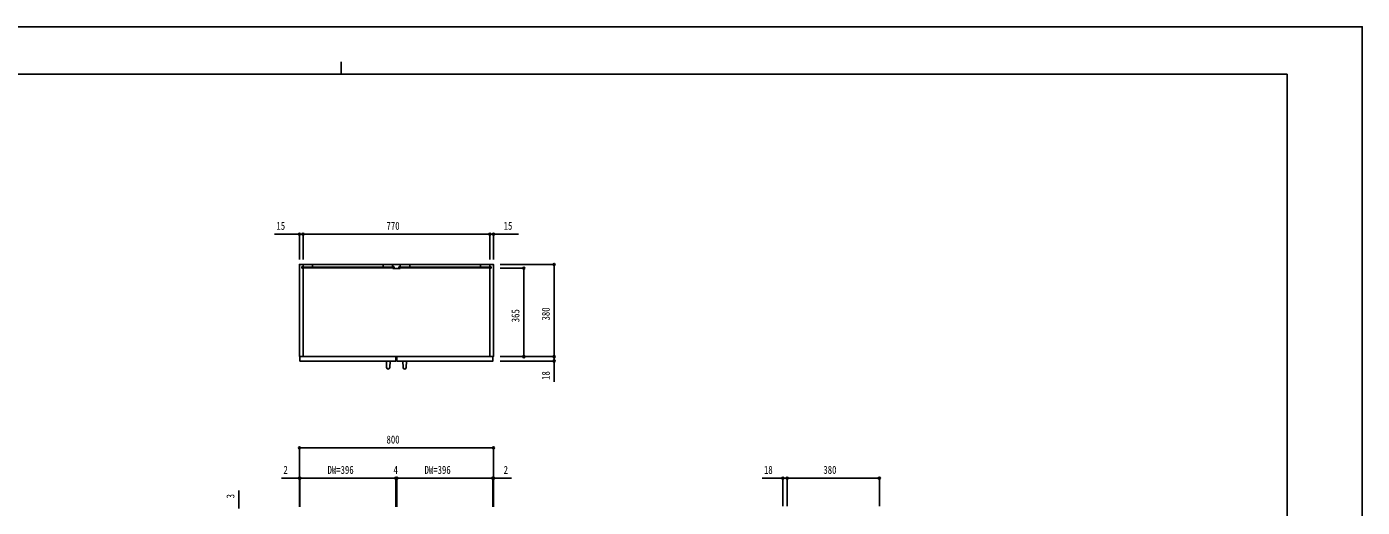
# Model space of a CAD drawing. Units: millimetres, scale not verified. Extents: x -4205 to 4205, y -2970 to 2970.
# Drawn here: x -1301 to 4205, y 989 to 2970 of the extents above; entities that cross this region are included whole.
import ezdxf
from ezdxf.enums import TextEntityAlignment as Align

# ---------------------------------------------------------------- set-up
doc = ezdxf.new("R2010")
doc.units = ezdxf.units.MM
doc.header["$LTSCALE"] = 20
for name, color, linetype in [('0-3_YKK_12', 2, 'Continuous'), ('0-4_YKK_13', 4, 'Continuous'), ('0-5_YKK_D', 6, 'Continuous'), ('0-6_YKK_ZWAK', 7, 'Continuous')]:
    doc.layers.add(name, color=color, linetype=linetype)
doc.styles.add('ＭＳ ゴシック', font='')
doc.styles.get('ＭＳ ゴシック').set_extended_font_data('MS Gothic')

msp = doc.modelspace()

# ---------------------------------------------------------------- linework, layer by layer
at = {"layer": '0-3_YKK_12'}
for p, q in [((-161.98, 1990), (-161.98, 1980)), ((-122.98, 1990), (168.02, 1990)), ((208.02, 1990), (238.02, 1990)), ((208.02, 1990), (208.02, 1980)), ((238.02, 1990), (238.02, 1980)), ((569.02, 1990), (278.02, 1990)), ((608.02, 1980), (608.02, 1990)), ((-161.98, 1980), (-166.98, 1980)), ((-166.98, 1980), (-166.98, 1975)), ((-161.98, 1975), (-166.98, 1975)), ((-161.98, 1975), (-161.98, 1610)), ((208.02, 1980), (213.52, 1980)), ((208.02, 1975), (213.52, 1975)), ((208.02, 1975), (208.02, 1974)), ((208.02, 1974), (213.52, 1973)), ((213.52, 1980), (213.52, 1975)), ((213.52, 1973), (232.52, 1973)), ((232.52, 1980), (238.02, 1980)), ((232.52, 1980), (232.52, 1975)), ((232.52, 1975), (238.02, 1975)), ((232.52, 1973), (238.02, 1974)), ((238.02, 1975), (238.02, 1974)), ((613.52, 1980), (608.02, 1980)), ((608.02, 1610), (608.02, 1975)), ((613.52, 1975), (608.02, 1975)), ((613.52, 1975), (613.52, 1980))]:
    msp.add_line(p, q, dxfattribs=at)
for points in [[(-176.98, 1610), (623.02, 1610), (623.02, 1990), (-176.98, 1990)], [(-161.98, 1979.5), (-122.98, 1979.5), (-122.98, 1990), (-161.98, 1990)], [(207.02, 1979.5), (168.02, 1979.5), (168.02, 1990), (207.02, 1990)], [(239.02, 1979.5), (278.02, 1979.5), (278.02, 1990), (239.02, 1990)], [(608.02, 1979.5), (569.02, 1979.5), (569.02, 1990), (608.02, 1990)], [(-166.98, 1975.5), (212.02, 1975.5), (212.02, 1979.5), (-166.98, 1979.5)], [(613.02, 1975.5), (234.02, 1975.5), (234.02, 1979.5), (613.02, 1979.5)], [(-174.98, 1592), (221.02, 1592), (221.02, 1610), (-174.98, 1610)], [(225.02, 1592), (621.02, 1592), (621.02, 1610), (225.02, 1610)]]:
    msp.add_lwpolyline(points, close=True, dxfattribs=at)
at = {"layer": '0-4_YKK_13'}
for p, q in [((181.52, 1592), (182.53, 1565.25)), ((249.52, 1592), (250.53, 1565.25))]:
    msp.add_line(p, q, dxfattribs=at)
for points in [[(181.52, 1592), (196.52, 1592), (195.52, 1565.25)], [(249.52, 1592), (264.52, 1592), (263.52, 1565.25)]]:
    msp.add_lwpolyline(points, dxfattribs=at)
for centre in [(189.02, 1565.5), (257.02, 1565.5)]:
    msp.add_arc(centre, 6.5, 182.15118, 357.84882, dxfattribs=at)
at = {"layer": '0-5_YKK_D'}
for p, q in [((-176.98, 2115), (-279.78, 2115)), ((-176.98, 2011), (-176.98, 2116)), ((-161.98, 2115), (-176.98, 2115)), ((-161.98, 2011), (-161.98, 2116)), ((-161.98, 2011), (-161.98, 2116)), ((-161.98, 2115), (-144.98, 2115)), ((-161.98, 2115), (608.02, 2115)), ((608.02, 2115), (591.02, 2115)), ((608.02, 2011), (608.02, 2116)), ((608.02, 2011), (608.02, 2116)), ((608.02, 2115), (623.02, 2115)), ((623.02, 2011), (623.02, 2116)), ((623.02, 2115), (725.82, 2115)), ((651.03, 1990), (874.02, 1990)), ((873.02, 1990), (873.02, 1610)), ((651.03, 1975), (749.02, 1975)), ((748.02, 1610), (748.02, 1975)), ((651.03, 1610), (874.02, 1610)), ((651.03, 1610), (749.02, 1610)), ((651.03, 1610), (874.02, 1610)), ((651.03, 1592), (874.02, 1592)), ((-176.98, 991), (-176.98, 1235)), ((-176.98, 1234), (623.02, 1234)), ((623.02, 991), (623.02, 1235)), ((-176.98, 1109), (-250.98, 1109)), ((-176.98, 991), (-176.98, 1110)), ((-174.98, 1109), (-176.98, 1109)), ((-174.98, 991), (-174.98, 1110)), ((-174.98, 991), (-174.98, 1110)), ((-174.98, 1109), (-157.98, 1109)), ((-174.98, 1109), (221.02, 1109)), ((221.02, 1109), (204.02, 1109)), ((221.02, 991), (221.02, 1110)), ((221.02, 991), (221.02, 1110)), ((225.02, 1109), (221.02, 1109)), ((225.02, 991), (225.02, 1110)), ((225.02, 991), (225.02, 1110)), ((225.02, 1109), (242.02, 1109)), ((621.02, 1109), (225.02, 1109)), ((621.02, 1109), (604.02, 1109)), ((621.02, 991), (621.02, 1110)), ((621.02, 991), (621.02, 1110)), ((621.02, 1109), (623.02, 1109)), ((623.02, 991), (623.02, 1110)), ((623.02, 1109), (697.02, 1109)), ((1816.02, 994), (1816.02, 1110)), ((1834.02, 994), (1834.02, 1110)), ((1834.02, 994), (1834.02, 1110)), ((2214.02, 1109), (1834.02, 1109)), ((2214.02, 994), (2214.02, 1110)), ((-426.98, 984), (-426.98, 1058))]:
    msp.add_line(p, q, dxfattribs=at)
for points in [[(873.02, 1610), (873.02, 1592), (873.02, 1506.2)], [(1834.02, 1109), (1816.02, 1109), (1730.22, 1109)]]:
    msp.add_lwpolyline(points, dxfattribs=at)
for centre in [(-176.98, 2115), (-161.98, 2115), (-161.98, 2115), (608.02, 2115), (608.02, 2115), (623.02, 2115), (873.02, 1990), (748.02, 1975), (748.02, 1610), (873.02, 1610), (873.02, 1610), (873.02, 1592), (-176.98, 1234), (623.02, 1234), (-176.98, 1109), (-174.98, 1109), (-174.98, 1109), (221.02, 1109), (221.02, 1109), (225.02, 1109), (225.02, 1109), (621.02, 1109), (621.02, 1109), (623.02, 1109), (1816.02, 1109), (1834.02, 1109), (1834.02, 1109), (2214.02, 1109)]:
    msp.add_circle(centre, 4.25, dxfattribs=at)
at = {"layer": '0-6_YKK_ZWAK'}
for p, q in [((-4.98, 2825), (-4.98, 2775)), ((3895.02, 2775), (-3904.98, 2775)), ((3895.02, 2775), (3895.02, -2525))]:
    msp.add_line(p, q, dxfattribs=at)
msp.add_lwpolyline([(-4205, -2970), (4205, -2970), (4205, 2970), (-4205, 2970)], close=True, dxfattribs=at)

# ---------------------------------------------------------------- texts
at = {"layer": '0-5_YKK_D', "style": 'ＭＳ ゴシック', "width": 0.8}
for s, p in [('15', (-271.78, 2123)), ('770', (182.22, 2123)), ('15', (665.02, 2123)), ('800', (182.22, 1242)), ('2', (-242.98, 1117)), ('DW=396', (-60.98, 1117)), ('4', (211.02, 1117)), ('DW=396', (339.02, 1117)), ('2', (665.02, 1117)), ('18', (1738.22, 1117)), ('380', (1983.22, 1117))]:
    msp.add_text(s, height=32.99, dxfattribs=at).set_placement(p, align=Align.BOTTOM_LEFT)
for s, p in [('365', (740.02, 1751.7)), ('380', (865.02, 1759.2)), ('18', (865.02, 1514.2)), ('3', (-434.98, 1026))]:
    msp.add_text(s, height=32.99, rotation=90, dxfattribs=at).set_placement(p, align=Align.BOTTOM_LEFT)

doc.saveas('drawing.dxf')
